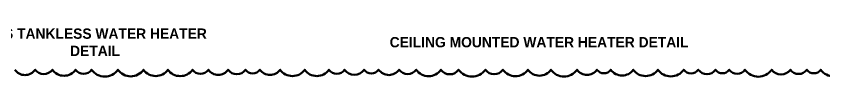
# Model space of a CAD drawing. Header units: inches. Extents: x 2025 to 34930, y -6955 to 4650.
# Drawn here: x 8590.1 to 9068.7, y -3317.3 to -3288.6 of the extents above; entities that cross this region are included whole.
import ezdxf

# ---------------------------------------------------------------- set-up
doc = ezdxf.new("R2010")
doc.units = ezdxf.units.IN
doc.header["$MEASUREMENT"] = 0
doc.layers.add('PDF-TEXT', color=7, linetype='Continuous', lineweight=35)
doc.layers.add('REV.01', color=1, linetype='Continuous', lineweight=50)
doc.styles.add('PDF Arial Bold', font='arialbd.ttf')

msp = doc.modelspace()

# ---------------------------------------------------------------- linework, layer by layer
at = {"layer": 'REV.01'}
msp.add_lwpolyline([(8589.28, -3313.16, 0.520567), (8601.4, -3313.16, 0.520567), (8611.54, -3313.16, 0.520567), (8625.33, -3313.16, 0.520567), (8634.75, -3313.16, 0.520567), (8650.35, -3313.16, 0.520567), (8665.5, -3313.16, 0.520567), (8679.9, -3313.16, 0.520567), (8694.47, -3313.16, 0.520567), (8703.87, -3313.16, 0.520567), (8715.55, -3313.16, 0.520567), (8725.86, -3313.16, 0.520567), (8734.35, -3313.16, 0.520567), (8746.36, -3313.16, 0.520567), (8760.87, -3313.16, 0.520567), (8775.23, -3313.16, 0.520567), (8784.52, -3313.16, 0.520567), (8795.98, -3313.16, 0.520567), (8804.64, -3313.16, 0.520567), (8816.75, -3313.16, 0.520567), (8826.88, -3313.16, 0.520567), (8841.49, -3313.16, 0.520567), (8851.98, -3313.16, 0.520567), (8867.8, -3313.16, 0.520567), (8878.18, -3313.16, 0.520567), (8893, -3313.16, 0.520567), (8906.61, -3313.16, 0.520567), (8922.03, -3313.16, 0.520567), (8933.85, -3313.16, 0.520567), (8942.04, -3313.16, 0.520567), (8955.34, -3313.16, 0.520567), (8969.88, -3313.16, 0.520567), (8985.22, -3313.16, 0.520567), (8993.82, -3313.16, 0.520567), (9004.03, -3313.16, 0.520567), (9012.17, -3313.16, 0.520567), (9021.38, -3313.16, 0.520567), (9037.27, -3313.16, 0.520567), (9048.28, -3313.16, 0.520567), (9058.05, -3313.16, 0.520567), (9066.27, -3313.16, 0.520567), (9081.57, -3313.16, 0.520567)], format="xyb", dxfattribs=at)

# ---------------------------------------------------------------- texts
at = {"layer": 'PDF-TEXT', "char_height": 6.1202, "attachment_point": 5, "style": 'PDF Arial Bold'}
for s, insert, width in [('{\\fCentury Gothic|b1|i0|c0|p34;GAS TANKLESS WATER HEATER DETAIL}', (8636.8, -3296.89), 152.3934), ('{\\fCentury Gothic|b1|i0|c0|p34;CEILING MOUNTED WATER HEATER DETAIL}', (8899.59, -3296.89), 172.274)]:
    msp.add_mtext(s, dxfattribs=dict(at, insert=insert, width=width))

doc.saveas('drawing.dxf')
